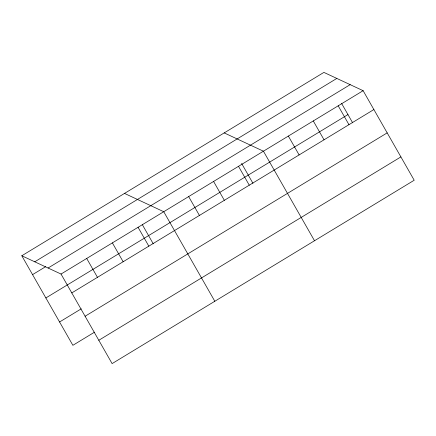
<?xml version="1.0" encoding="UTF-8"?>
<svg xmlns="http://www.w3.org/2000/svg" width="436" height="436" viewBox="0 0 436 436"><rect width="100%" height="100%" fill="white"/><g stroke="black" fill="none" stroke-linecap="round" stroke-linejoin="round"><path stroke-width="0.65" d="M21.8 255.763L323.894 72.398L363.123 90.688L414.2 180.237L112.106 363.602L61.029 274.053L21.8 255.763L72.877 345.312L94.563 332.15M34.744 261.802L336.837 78.431M32.558 274.631L45.682 266.663M48.085 268.02L350.179 84.649M61.029 274.053L363.123 90.688M45.862 297.957L347.955 114.586M71.787 292.916L373.881 109.55M59.574 321.986L81.254 308.824M85.096 316.242L387.184 132.876M98.803 340.276L400.897 156.911M224.202 132.909L263.431 151.199L314.509 240.748M124.511 193.421L163.74 211.711L214.817 301.26M341.639 103.506L352.637 122.794M338.2 105.812L348.958 124.68M313.277 120.941L324.035 139.803M288.354 136.07L299.112 154.933M241.615 163.435L252.945 183.305M238.508 166.329L249.267 185.191M213.585 181.452L224.344 200.315M188.663 196.582L199.421 215.444M142.256 224.529L153.254 243.817M138.065 227.298L148.823 246.16M112.384 242.885L123.143 261.747M86.71 258.466L97.468 277.329"/></g></svg>
